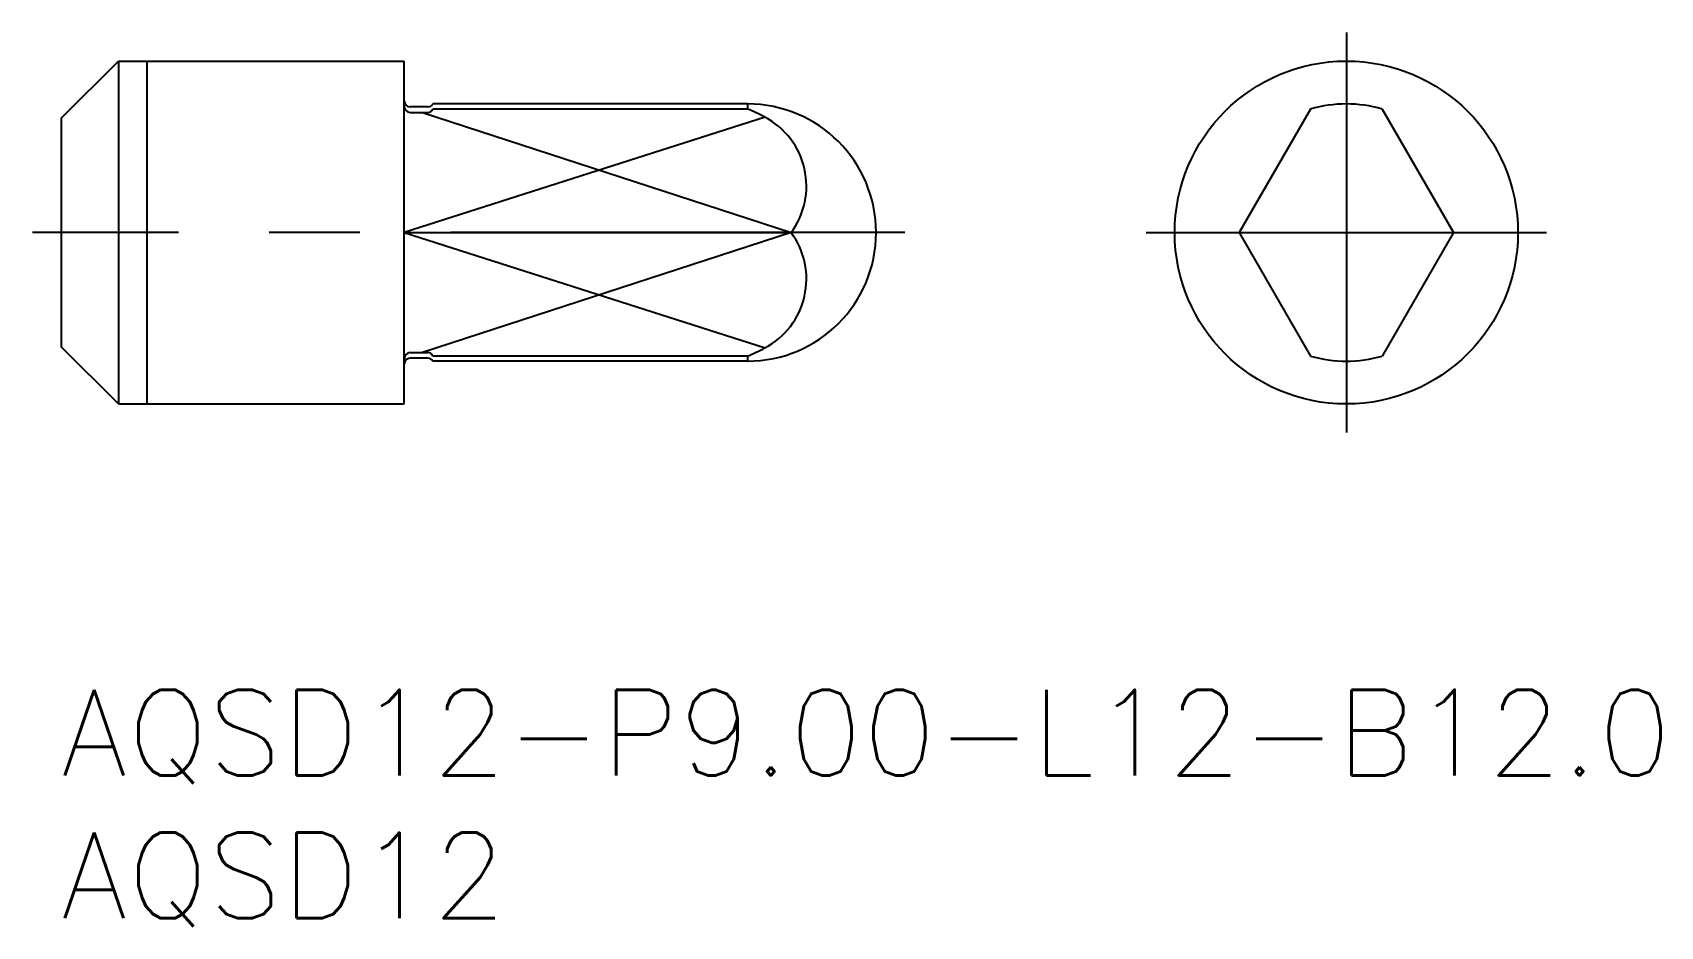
# Model space of a CAD drawing. Extents: x -1 to 55.9, y -8.3 to 23.
import ezdxf

# ---------------------------------------------------------------- set-up
doc = ezdxf.new("R2010")
doc.units = 0
doc.header["$LTSCALE"] = 0.5
doc.linetypes.add('CENTER', pattern=[50.8, 31.75, -6.35, 6.35, -6.35])
for name, color, linetype in [('MSM_CENTER', 1, 'CENTER'), ('MSM_CONTINUOUS', 7, 'CONTINUOUS'), ('MSM_NARROW', 5, 'CONTINUOUS'), ('MSM_PART_NUMBER', 7, 'CONTINUOUS')]:
    doc.layers.add(name, color=color, linetype=linetype)
doc.styles.get("Standard").update_dxf_attribs({"font": 'txt.shx', "height": 1, "bigfont": 'bigfont.shx'})

# ---------------------------------------------------------------- blocks, each defined once
blk = doc.blocks.new('*U18')
at = {"layer": 'MSM_PART_NUMBER'}
blk.add_text('AQSD12-P9.00-L12-B12.0', height=3, dxfattribs=at).set_placement((0, -3))
blk = doc.blocks.new('*U19')
at = {"layer": 'MSM_PART_NUMBER'}
blk.add_text('AQSD12', height=3, dxfattribs=at).set_placement((0, -8))

msp = doc.modelspace()

# ---------------------------------------------------------------- linework, layer by layer
at = {"layer": 'MSM_CENTER'}
for p, q in [((44.944, 23), (44.944, 9)), ((29.5, 16), (-1, 16)), ((37.944, 16), (51.944, 16))]:
    msp.add_line(p, q, dxfattribs=at)
at = {"layer": 'MSM_CONTINUOUS'}
for p, q in [((0, 20), (2, 22)), ((2, 22), (12, 22)), ((2, 22), (2, 10)), ((12, 10), (12, 22)), ((24, 20.5), (13, 20.5)), ((0, 20), (0, 12)), ((12.827, 20.4), (12.2, 20.4)), ((12.2, 20.196), (12.827, 20.196)), ((24, 20.323), (13, 20.323)), ((43.694, 20.323), (41.198, 16)), ((46.194, 20.323), (48.69, 16)), ((12, 16), (25.531, 16)), ((13, 16), (25.531, 16)), ((41.198, 16), (43.694, 11.677)), ((48.69, 16), (46.194, 11.677)), ((2, 10), (0, 12)), ((12.2, 11.804), (12.827, 11.804)), ((12.827, 11.6), (12.2, 11.6)), ((24, 11.677), (13, 11.677)), ((24, 11.5), (13, 11.5)), ((2, 10), (12, 10))]:
    msp.add_line(p, q, dxfattribs=at)
msp.add_circle((44.944, 16), 6, dxfattribs=at)
for centre, radius, start, end in [((12.2, 20.6), 0.2, 180, 270), ((12.827, 20.6), 0.2, 270, 330), ((24, 16), 4.5, 270, 90), ((44.944, 16), 4.5, 73.8724, 106.1276), ((12.231, 20.426), 0.231, 185.109, 262.4163), ((12.809, 20.402), 0.207, 274.9111, 337.3882), ((21.664, 14.504), 6.27, 61.9465, 68.1279), ((23.326, 17.622), 2.737, 323.6594, 61.9465), ((23.326, 14.378), 2.737, 298.0535, 36.3406), ((21.664, 17.496), 6.27, 291.8721, 298.0535), ((12.231, 11.574), 0.231, 97.5837, 174.891), ((12.2, 11.4), 0.2, 90, 180), ((12.809, 11.598), 0.207, 22.6118, 85.0889), ((12.827, 11.4), 0.2, 30, 90), ((44.944, 16), 4.5, 253.8724, 286.1276)]:
    msp.add_arc(centre, radius, start, end, dxfattribs=at)
at = {"layer": 'MSM_NARROW'}
for p, q in [((3, 22), (3, 10)), ((24.622, 20.033), (12, 16)), ((12.641, 20.196), (25.531, 16)), ((24, 20.48), (24, 20.343)), ((12, 16), (24.622, 11.967)), ((25.531, 16), (12.641, 11.804)), ((24, 11.657), (24, 11.52))]:
    msp.add_line(p, q, dxfattribs=at)

# ---------------------------------------------------------------- block references
at = {"layer": 'MSM_CONTINUOUS'}
for name in ['*U18', '*U19']:
    msp.add_blockref(name, (0, 0), dxfattribs=at)

doc.saveas('drawing.dxf')
